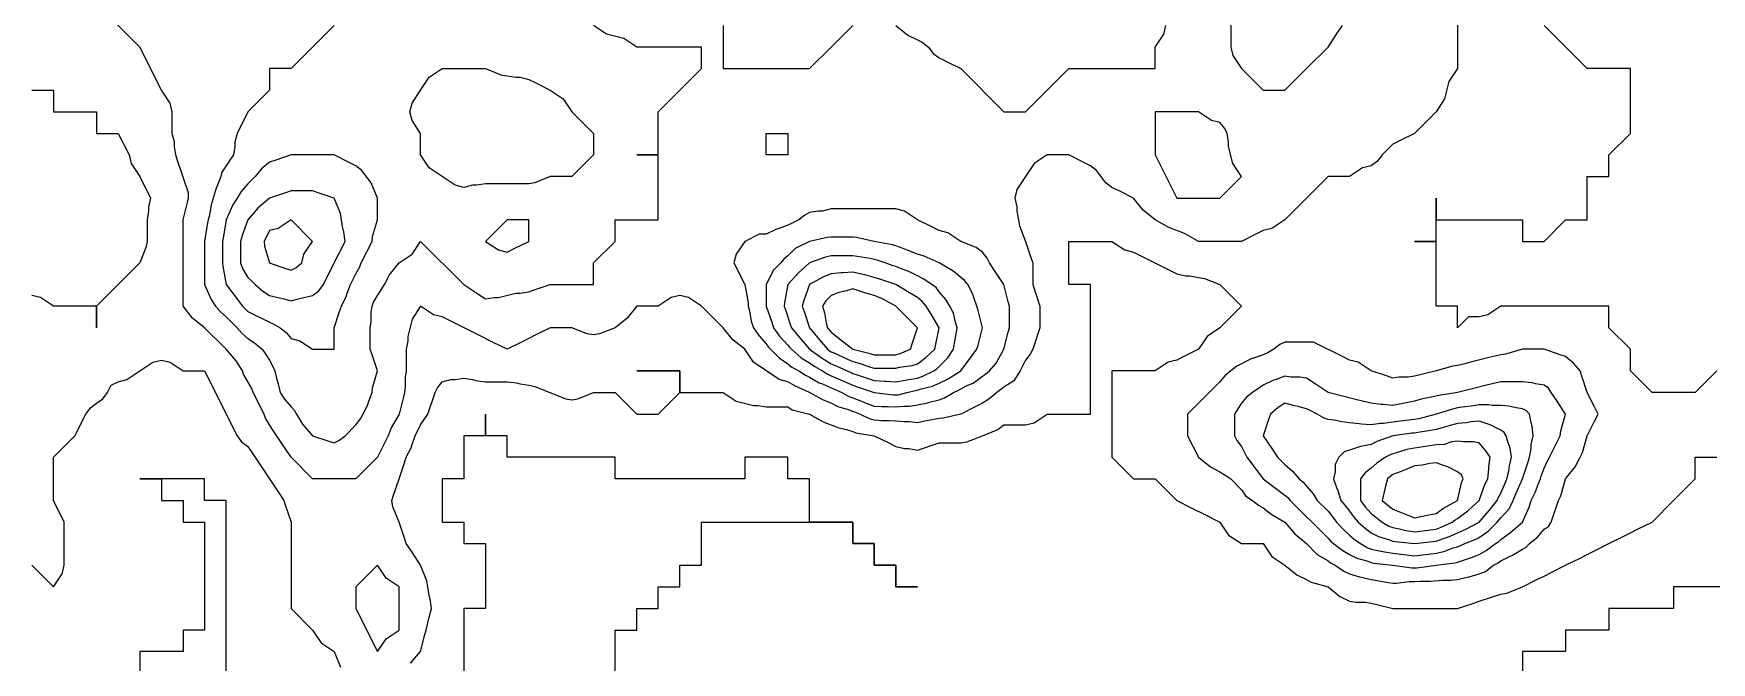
# Model space of a CAD drawing. Header units: inches. Extents: x 794995 to 811195, y 2485918 to 2508058.
# Drawn here: x 799648 to 801978, y 2489353 to 2490227 of the extents above; entities that cross this region are included whole.
import ezdxf

# ---------------------------------------------------------------- set-up
doc = ezdxf.new("R2010")
doc.units = ezdxf.units.IN
doc.header["$MEASUREMENT"] = 0
doc.layers.add('contour', color=7, linetype='Continuous')

msp = doc.modelspace()

# ---------------------------------------------------------------- linework, layer by layer
at = {"layer": 'contour'}
for points in [[(801625.2, 2490298.4), (801625.2, 2490178.4), (801613.2, 2490160.4), (801607.2, 2490136.4), (801595.2, 2490118.4), (801565.2, 2490088.4), (801545.2, 2490078.4), (801535.2, 2490073.4), (801520.2, 2490058.4), (801513.7, 2490049.8), (801505.2, 2490043.4), (801493.2, 2490040.4), (801475.2, 2490028.4), (801445.2, 2490028.4), (801415.2, 2489998.4), (801385.2, 2489968.4), (801367.2, 2489956.4), (801355.2, 2489953.4), (801345.2, 2489948.4), (801325.2, 2489938.4), (801265.2, 2489938.4), (801246.1, 2489949.3), (801224.2, 2489957.5), (801205.2, 2489968.4), (801188.5, 2489981.7), (801175.2, 2489998.4), (801155.2, 2490008.4), (801145.2, 2490013.4), (801136.6, 2490019.8), (801123.7, 2490036.9), (801115.2, 2490043.4), (801105.2, 2490048.4), (801085.2, 2490058.4), (801055.2, 2490058.4), (801037.2, 2490046.4), (801025.2, 2490028.4), (801013.2, 2490010.4), (801010.2, 2489998.4), (801013.2, 2489986.4), (801013.2, 2489980.4), (801015.2, 2489968.4), (801016.6, 2489959.8), (801025.2, 2489938.4), (801032.7, 2489915.9), (801035.2, 2489908.4), (801035.2, 2489878.4), (801045.2, 2489848.4), (801045.2, 2489818.4), (801035.2, 2489788.4), (801031.8, 2489781.7), (801025.2, 2489773.4), (801017.7, 2489758.4), (801009, 2489744.5), (800995.2, 2489735.9), (800990.9, 2489732.6), (800985.2, 2489728.4), (800974.4, 2489719.1), (800965.2, 2489713.4), (800955.2, 2489708.4), (800935.2, 2489698.4), (800910.6, 2489692.9), (800905.2, 2489692.4), (800885.2, 2489688.4), (800875.2, 2489686.4), (800864.2, 2489687.5), (800856.1, 2489687.5), (800845.2, 2489688.4), (800835.9, 2489689.1), (800824.4, 2489689.1), (800815.2, 2489689.8), (800808.5, 2489691.7), (800795.2, 2489698.4), (800787.9, 2489701.1), (800785.2, 2489702.1), (800779.2, 2489704.4), (800765.2, 2489708.4), (800755.2, 2489713.4), (800744.6, 2489717.8), (800725.2, 2489728.4), (800704.6, 2489737.8), (800695.2, 2489743.4), (800683.2, 2489746.4), (800647.2, 2489770.4), (800635.2, 2489788.4), (800618.5, 2489801.7), (800605.2, 2489818.4), (800575.2, 2489848.4), (800557.2, 2489860.4), (800545.2, 2489863.4), (800533.2, 2489860.4), (800515.2, 2489848.4), (800485.2, 2489848.4), (800471.8, 2489831.7), (800455.2, 2489818.4), (800433.7, 2489809.8), (800425.2, 2489808.4), (800416.6, 2489809.8), (800395.2, 2489818.4), (800365.2, 2489818.4), (800345.2, 2489808.4), (800335.2, 2489803.4), (800325.2, 2489798.4), (800305.2, 2489788.4), (800285.2, 2489798.4), (800265.2, 2489808.4), (800225.2, 2489828.4), (800215.2, 2489833.4), (800203.2, 2489836.4), (800185.2, 2489848.4), (800173.2, 2489830.4), (800167.2, 2489806.4), (800167.2, 2489800.4), (800165.2, 2489788.4), (800165.2, 2489758.4), (800163.7, 2489749.8), (800163.7, 2489736.9), (800162.7, 2489728.4), (800161.2, 2489722.4), (800155.2, 2489698.4), (800144.2, 2489679.3), (800140.2, 2489668.4), (800125.2, 2489638.4), (800095.2, 2489608.4), (800035.2, 2489608.4), (800005.2, 2489638.4), (799993.2, 2489656.4), (799981.2, 2489674.4), (799975.2, 2489683.4), (799969.7, 2489692.9), (799967.7, 2489698.4), (799952.7, 2489728.4), (799950.6, 2489733.8), (799939.7, 2489752.9), (799937.7, 2489758.4), (799929, 2489772.2), (799915.2, 2489788.4), (799885.2, 2489818.4), (799868.5, 2489831.7), (799855.2, 2489848.4), (799855.2, 2489968.4), (799861.2, 2489992.4), (799862.7, 2489998.4), (799862.7, 2490005.9), (799847.7, 2490050.9), (799845.2, 2490058.4), (799843.2, 2490070.4), (799843.2, 2490076.4), (799840.2, 2490088.4), (799840.2, 2490118.4), (799837.2, 2490130.4), (799825.2, 2490148.4), (799795.2, 2490208.4), (799735.2, 2490268.4)], [(801310.2, 2490298.4), (801310.2, 2490208.4), (801313.2, 2490196.4), (801325.2, 2490178.4), (801355.2, 2490148.4), (801385.2, 2490148.4), (801415.2, 2490178.4), (801445.2, 2490208.4), (801457.2, 2490226.4), (801465.2, 2490238.4)], [(800065.2, 2490238.4), (800035.2, 2490208.4), (800005.2, 2490178.4), (799975.2, 2490178.4), (799975.2, 2490148.4), (799945.2, 2490118.4), (799930.2, 2490088.4), (799927.2, 2490076.4), (799927.2, 2490070.4), (799925.2, 2490058.4), (799921.2, 2490052.4), (799915.2, 2490043.4), (799909.2, 2490034.4), (799907.7, 2490028.4), (799903.2, 2490016.4), (799901.3, 2490012.2), (799897.2, 2489998.4), (799894.4, 2489989.1), (799891.8, 2489975), (799890.2, 2489968.4), (799889.4, 2489964.1), (799885.2, 2489938.4), (799885.2, 2489878.4), (799894.4, 2489857.6), (799900.2, 2489848.4), (799907.2, 2489840.4), (799915.2, 2489833.4), (799930.2, 2489818.4), (799937.2, 2489810.4), (799945.2, 2489803.4), (799954.4, 2489797.6), (799965.2, 2489788.4), (799969.2, 2489782.4), (799975.2, 2489773.4), (799980.6, 2489763.8), (799982.7, 2489758.4), (799985.2, 2489748.4), (799987.2, 2489740.4), (799990.2, 2489728.4), (799995.9, 2489719.1), (800005.2, 2489708.4), (800010.2, 2489703.4), (800012.7, 2489698.4), (800021.3, 2489684.5), (800035.2, 2489668.4), (800057.7, 2489660.9), (800065.2, 2489658.4), (800071.8, 2489661.7), (800080.2, 2489668.4), (800095.2, 2489683.4), (800101.8, 2489691.7), (800105.2, 2489698.4), (800111.8, 2489711.7), (800113.2, 2489716.4), (800117.7, 2489728.4), (800118.5, 2489735), (800125.2, 2489758.4), (800117.7, 2489780.9), (800115.2, 2489788.4), (800115.2, 2489818.4), (800116.6, 2489826.9), (800116.6, 2489839.8), (800117.7, 2489848.4), (800119.7, 2489853.8), (800125.2, 2489863.4), (800131.2, 2489872.4), (800135.2, 2489878.4), (800141.8, 2489891.7), (800155.2, 2489908.4), (800173.2, 2489920.4), (800185.2, 2489938.4), (800245.2, 2489878.4), (800263.2, 2489866.4), (800275.2, 2489858.4), (800287.2, 2489860.4), (800293.2, 2489860.4), (800317.2, 2489866.4), (800323.2, 2489866.4), (800335.2, 2489868.4), (800342.7, 2489870.9), (800365.2, 2489878.4), (800395.2, 2489878.4), (800425.2, 2489878.4), (800425.2, 2489908.4), (800455.2, 2489938.4), (800455.2, 2489968.4), (800485.2, 2489968.4), (800515.2, 2489968.4), (800515.2, 2490058.4), (800485.2, 2490058.4), (800515.2, 2490058.4), (800515.2, 2490118.4), (800545.2, 2490148.4), (800575.2, 2490178.4), (800575.2, 2490208.4), (800485.2, 2490208.4), (800467.2, 2490220.4), (800443.2, 2490226.4), (800425.2, 2490238.4)], [(800605.2, 2490238.4), (800605.2, 2490178.4), (800725.2, 2490178.4), (800755.2, 2490208.4), (800785.2, 2490238.4)], [(800845.2, 2490238.4), (800861.8, 2490225), (800875.2, 2490218.4), (800881.8, 2490215), (800890.2, 2490208.4), (800896.6, 2490199.8), (800905.2, 2490193.4), (800915.2, 2490188.4), (800935.2, 2490178.4), (800995.2, 2490118.4), (801025.2, 2490118.4), (801055.2, 2490148.4), (801085.2, 2490178.4), (801175.2, 2490178.4), (801205.2, 2490178.4), (801205.2, 2490208.4), (801217.2, 2490226.4), (801220.2, 2490238.4)], [(801985.2, 2489758.4), (801955.2, 2489728.4), (801895.2, 2489728.4), (801865.2, 2489758.4), (801865.2, 2489788.4), (801835.2, 2489818.4), (801835.2, 2489848.4), (801685.2, 2489848.4), (801667.2, 2489836.4), (801655.2, 2489833.4), (801640.2, 2489833.4), (801625.2, 2489818.4), (801625.2, 2489848.4), (801595.2, 2489848.4), (801595.2, 2489938.4), (801565.2, 2489938.4), (801595.2, 2489938.4), (801595.2, 2489998.4), (801595.2, 2489968.4), (801715.2, 2489968.4), (801715.2, 2489938.4), (801745.2, 2489938.4), (801775.2, 2489968.4), (801805.2, 2489968.4), (801805.2, 2490028.4), (801835.2, 2490028.4), (801835.2, 2490058.4), (801865.2, 2490088.4), (801865.2, 2490178.4), (801805.2, 2490178.4), (801745.2, 2490238.4)], [(799645.2, 2490148.4), (799675.2, 2490148.4), (799675.2, 2490118.4), (799735.2, 2490118.4), (799735.2, 2490088.4), (799765.2, 2490088.4), (799780.2, 2490058.4), (799783.2, 2490046.4), (799795.2, 2490028.4), (799810.2, 2489998.4), (799807.2, 2489986.4), (799807.2, 2489980.4), (799805.2, 2489968.4), (799805.2, 2489938.4), (799803.7, 2489929.8), (799795.2, 2489908.4), (799765.2, 2489878.4), (799735.2, 2489848.4), (799735.2, 2489818.4), (799735.2, 2489848.4), (799675.2, 2489848.4), (799657.2, 2489860.4), (799645.2, 2489863.4)], [(800171.3, 2489352.2), (800185.2, 2489368.4), (800191.2, 2489392.4), (800192.7, 2489398.4), (800195.2, 2489408.4), (800197.2, 2489416.4), (800200.2, 2489428.4), (800198.5, 2489441.7), (800197.2, 2489446.4), (800195.2, 2489458.4), (800193.7, 2489466.9), (800185.2, 2489488.4), (800173.2, 2489506.4), (800165.2, 2489518.4), (800162.7, 2489525.9), (800155.2, 2489548.4), (800146.6, 2489569.8), (800145.2, 2489578.4), (800147.7, 2489585.9), (800155.2, 2489608.4), (800162.7, 2489630.9), (800165.2, 2489638.4), (800171.8, 2489651.7), (800173.2, 2489656.4), (800177.7, 2489668.4), (800185.2, 2489683.4), (800191.2, 2489692.4), (800195.2, 2489698.4), (800205.2, 2489728.4), (800208.5, 2489735), (800215.2, 2489743.4), (800227.2, 2489746.4), (800233.2, 2489746.4), (800245.2, 2489748.4), (800257.2, 2489746.4), (800261.8, 2489745), (800275.2, 2489743.4), (800305.2, 2489743.4), (800318.5, 2489741.7), (800323.2, 2489740.4), (800335.2, 2489738.4), (800343.7, 2489736.9), (800386.6, 2489719.8), (800395.2, 2489718.4), (800403.7, 2489719.8), (800425.2, 2489728.4), (800455.2, 2489728.4), (800485.2, 2489698.4), (800515.2, 2489698.4), (800545.2, 2489728.4), (800545.2, 2489758.4), (800485.2, 2489758.4), (800545.2, 2489758.4), (800545.2, 2489728.4), (800605.2, 2489728.4), (800623.2, 2489716.4), (800647.2, 2489710.4), (800653.2, 2489710.4), (800665.2, 2489708.4), (800695.2, 2489708.4), (800701.2, 2489704.4), (800725.2, 2489698.4), (800744.2, 2489687.5), (800766.1, 2489679.3), (800776.6, 2489676.9), (800785.2, 2489674.4), (800789.4, 2489672.6), (800815.2, 2489668.4), (800835.2, 2489658.4), (800845.2, 2489653.4), (800857.2, 2489650.4), (800863.2, 2489650.4), (800875.2, 2489648.4), (800905.2, 2489658.4), (800935.2, 2489658.4), (800943.7, 2489659.8), (800965.2, 2489668.4), (800986.6, 2489676.9), (800995.2, 2489683.4), (801025.2, 2489683.4), (801037.2, 2489686.4), (801055.2, 2489698.4), (801085.2, 2489698.4), (801115.2, 2489698.4), (801115.2, 2489878.4), (801085.2, 2489878.4), (801085.2, 2489938.4), (801145.2, 2489938.4), (801163.2, 2489926.4), (801175.2, 2489923.4), (801185.2, 2489918.4), (801225.2, 2489898.4), (801235.2, 2489893.4), (801247.2, 2489890.4), (801253.2, 2489890.4), (801265.2, 2489888.4), (801273.7, 2489886.9), (801295.2, 2489878.4), (801325.2, 2489848.4), (801295.2, 2489818.4), (801277.2, 2489806.4), (801265.2, 2489788.4), (801245.2, 2489778.4), (801235.2, 2489773.4), (801223.2, 2489770.4), (801205.2, 2489758.4), (801145.2, 2489758.4), (801145.2, 2489728.4), (801145.2, 2489638.4), (801175.2, 2489608.4), (801205.2, 2489608.4), (801235.2, 2489578.4), (801255.2, 2489568.4), (801275.2, 2489558.4), (801295.2, 2489548.4), (801307.2, 2489530.4), (801325.2, 2489518.4), (801355.2, 2489518.4), (801367.2, 2489500.4), (801385.2, 2489488.4), (801401.8, 2489475), (801415.2, 2489468.4), (801421.8, 2489465), (801445.2, 2489458.4), (801461.8, 2489445), (801475.2, 2489438.4), (801483.7, 2489436.9), (801496.6, 2489436.9), (801505.2, 2489435.9), (801511.2, 2489434.4), (801535.2, 2489428.4), (801625.2, 2489428.4), (801647.7, 2489435.9), (801655.2, 2489438.4), (801685.2, 2489448.4), (801693.7, 2489449.8), (801715.2, 2489458.4), (801735.2, 2489468.4), (801745.2, 2489473.4), (801755.2, 2489478.4), (801775.2, 2489488.4), (801795.2, 2489498.4), (801805.2, 2489503.4), (801815.2, 2489508.4), (801835.2, 2489518.4), (801855.2, 2489528.4), (801865.2, 2489533.4), (801875.2, 2489538.4), (801895.2, 2489548.4), (801925.2, 2489578.4), (801955.2, 2489608.4), (801955.2, 2489638.4), (801985.2, 2489638.4)], [(799645.2, 2489488.4), (799675.2, 2489458.4), (799687.2, 2489476.4), (799690.2, 2489488.4), (799690.2, 2489548.4), (799675.2, 2489578.4), (799675.2, 2489638.4), (799705.2, 2489668.4), (799720.2, 2489698.4), (799726.6, 2489706.9), (799735.2, 2489713.4), (799743.7, 2489719.8), (799750.2, 2489728.4), (799755.2, 2489738.4), (799765.2, 2489743.4), (799777.2, 2489746.4), (799795.2, 2489758.4), (799813.2, 2489770.4), (799825.2, 2489773.4), (799837.2, 2489770.4), (799855.2, 2489758.4), (799885.2, 2489758.4), (799930.2, 2489668.4), (799936.6, 2489659.8), (799945.2, 2489653.4), (799951.2, 2489644.4), (799963.2, 2489626.4), (799987.2, 2489590.4), (799995.2, 2489578.4), (799997.7, 2489570.9), (800005.2, 2489548.4), (800005.2, 2489428.4), (800035.2, 2489398.4), (800047.2, 2489380.4), (800065.2, 2489368.4), (800073.7, 2489346.9)], [(800455.2, 2489308.4), (800455.2, 2489368.4), (800455.2, 2489398.4), (800485.2, 2489398.4), (800485.2, 2489428.4), (800515.2, 2489428.4), (800515.2, 2489458.4), (800545.2, 2489458.4), (800545.2, 2489488.4), (800575.2, 2489488.4), (800575.2, 2489518.4), (800575.2, 2489548.4), (800785.2, 2489548.4), (800785.2, 2489518.4), (800815.2, 2489518.4), (800815.2, 2489488.4), (800845.2, 2489488.4), (800845.2, 2489458.4), (800875.2, 2489458.4), (800845.2, 2489458.4), (800845.2, 2489488.4), (800815.2, 2489488.4), (800815.2, 2489518.4), (800785.2, 2489518.4), (800785.2, 2489548.4), (800725.2, 2489548.4), (800725.2, 2489608.4), (800695.2, 2489608.4), (800695.2, 2489638.4), (800635.2, 2489638.4), (800635.2, 2489608.4), (800605.2, 2489608.4), (800455.2, 2489608.4), (800455.2, 2489638.4), (800305.2, 2489638.4), (800305.2, 2489668.4), (800275.2, 2489668.4), (800275.2, 2489698.4), (800275.2, 2489668.4), (800245.2, 2489668.4), (800245.2, 2489608.4), (800215.2, 2489608.4), (800215.2, 2489548.4), (800245.2, 2489548.4), (800245.2, 2489518.4), (800275.2, 2489518.4), (800275.2, 2489428.4), (800245.2, 2489428.4), (800245.2, 2489308.4)], [(799915.2, 2489338.4), (799915.2, 2489578.4), (799885.2, 2489578.4), (799885.2, 2489608.4), (799795.2, 2489608.4), (799825.2, 2489608.4), (799825.2, 2489578.4), (799855.2, 2489578.4), (799855.2, 2489548.4), (799885.2, 2489548.4), (799885.2, 2489398.4), (799855.2, 2489398.4), (799855.2, 2489368.4), (799825.2, 2489368.4), (799795.2, 2489368.4), (799795.2, 2489338.4)], [(802165.2, 2489458.4), (801925.2, 2489458.4), (801925.2, 2489428.4), (801895.2, 2489428.4), (801835.2, 2489428.4), (801835.2, 2489398.4), (801805.2, 2489398.4), (801775.2, 2489398.4), (801775.2, 2489368.4), (801745.2, 2489368.4), (801715.2, 2489368.4), (801715.2, 2489308.4)]]:
    msp.add_lwpolyline(points, dxfattribs=at)
for points in [[(800395.2, 2490028.4), (800365.2, 2490028.4), (800343.7, 2490019.8), (800335.2, 2490018.4), (800275.2, 2490018.4), (800263.2, 2490016.4), (800257.2, 2490016.4), (800245.2, 2490013.4), (800233.2, 2490016.4), (800197.2, 2490040.4), (800185.2, 2490058.4), (800185.2, 2490088.4), (800173.2, 2490106.4), (800170.2, 2490118.4), (800173.2, 2490130.4), (800185.2, 2490148.4), (800197.2, 2490166.4), (800215.2, 2490178.4), (800275.2, 2490178.4), (800296.6, 2490169.8), (800305.2, 2490168.4), (800317.2, 2490166.4), (800323.2, 2490166.4), (800335.2, 2490163.4), (800345.2, 2490158.4), (800365.2, 2490148.4), (800383.2, 2490136.4), (800395.2, 2490118.4), (800425.2, 2490088.4), (800425.2, 2490058.4)], [(801295.2, 2489998.4), (801325.2, 2490028.4), (801313.2, 2490046.4), (801307.2, 2490070.4), (801307.2, 2490076.4), (801305.2, 2490088.4), (801301.8, 2490095), (801295.2, 2490103.4), (801283.2, 2490106.4), (801265.2, 2490118.4), (801205.2, 2490118.4), (801205.2, 2490088.4), (801205.2, 2490058.4), (801235.2, 2489998.4)], [(800695.2, 2490058.4), (800665.2, 2490058.4), (800665.2, 2490088.4), (800695.2, 2490088.4)], [(800035.2, 2489788.4), (800065.2, 2489788.4), (800065.2, 2489818.4), (800072.7, 2489840.9), (800075.2, 2489848.4), (800081.8, 2489861.7), (800083.2, 2489866.4), (800087.7, 2489878.4), (800095.2, 2489893.4), (800100.6, 2489902.9), (800102.7, 2489908.4), (800117.7, 2489938.4), (800118.5, 2489945), (800125.2, 2489968.4), (800125.2, 2489998.4), (800116.6, 2490019.8), (800103.7, 2490036.9), (800095.2, 2490043.4), (800085.2, 2490048.4), (800065.2, 2490058.4), (800005.2, 2490058.4), (799982.7, 2490050.9), (799975.2, 2490048.4), (799964.2, 2490039.3), (799955.2, 2490028.4), (799950.2, 2490023.4), (799945.2, 2490018.4), (799935.9, 2490007.6), (799930.2, 2489998.4), (799924.4, 2489989.1), (799915.2, 2489968.4), (799910.9, 2489942.6), (799910.2, 2489938.4), (799910.2, 2489908.4), (799910.5, 2489903.7), (799915.2, 2489878.4), (799937.7, 2489848.4), (799945.2, 2489840.9), (799975.2, 2489825.9), (799980.6, 2489823.8), (799990.2, 2489818.4), (799998.5, 2489811.7), (800005.2, 2489803.4), (800017.2, 2489800.4)], [(800035.2, 2489863.4), (800043.7, 2489869.8), (800050.2, 2489878.4), (800065.2, 2489908.4), (800080.2, 2489938.4), (800078.5, 2489951.7), (800077.2, 2489956.4), (800075.2, 2489968.4), (800073.7, 2489976.9), (800065.2, 2489998.4), (800042.7, 2490005.9), (800035.2, 2490008.4), (800005.2, 2490008.4), (799997.7, 2490005.9), (799975.2, 2489998.4), (799959, 2489984.5), (799945.2, 2489968.4), (799937.2, 2489946.4), (799935.2, 2489938.4), (799935.2, 2489908.4), (799937.7, 2489900.9), (799945.2, 2489888.4), (799950.2, 2489883.4), (799955.2, 2489878.4), (799965.9, 2489869.1), (799975.2, 2489863.4), (799987.2, 2489860.4), (799995.2, 2489858.4), (800005.2, 2489855.9), (800015.2, 2489858.4), (800023.2, 2489860.4)], [(800905.2, 2489718.4), (800912.7, 2489720.9), (800925.2, 2489728.4), (800932, 2489731.5), (800935.2, 2489733.4), (800945.2, 2489738.4), (800952.3, 2489741.2), (800965.2, 2489750.9), (800969.4, 2489754.1), (800975.2, 2489758.4), (800984.2, 2489769.3), (800995.2, 2489788.4), (801001.2, 2489812.4), (801002.7, 2489818.4), (801002.7, 2489848.4), (801001.2, 2489854.4), (800995.2, 2489878.4), (800983.2, 2489896.4), (800975.2, 2489908.4), (800971.8, 2489915), (800965.2, 2489923.4), (800956.6, 2489929.8), (800935.2, 2489938.4), (800917.2, 2489950.4), (800905.2, 2489953.4), (800895.2, 2489958.4), (800875.2, 2489968.4), (800857.2, 2489980.4), (800845.2, 2489983.4), (800755.2, 2489983.4), (800743.2, 2489980.4), (800737.2, 2489980.4), (800725.2, 2489978.4), (800718.5, 2489975), (800710.2, 2489968.4), (800700.2, 2489963.4), (800695.2, 2489960.9), (800683.2, 2489956.4), (800678.5, 2489955), (800665.2, 2489948.4), (800655.2, 2489948.4), (800635.2, 2489938.4), (800623.2, 2489920.4), (800620.2, 2489908.4), (800635.2, 2489878.4), (800639.8, 2489853), (800640.2, 2489848.4), (800641.8, 2489841.7), (800644.4, 2489827.6), (800647.2, 2489818.4), (800654.6, 2489807.8), (800665.2, 2489795.9), (800668.3, 2489791.5), (800671.2, 2489788.4), (800683.2, 2489776.4), (800695.2, 2489768.4), (800700.6, 2489763.8), (800710.2, 2489758.4), (800719.4, 2489752.6), (800725.2, 2489749.8), (800738.8, 2489742), (800743.2, 2489740.4), (800755.2, 2489735), (800759.8, 2489733), (800770.2, 2489728.4), (800779.7, 2489722.9), (800785.2, 2489720.9), (800797.2, 2489716.4), (800801.5, 2489714.7), (800815.2, 2489709.6), (800825.7, 2489709), (800834.6, 2489709), (800845.2, 2489708.4), (800856.4, 2489709.6), (800863.9, 2489709.6), (800875.2, 2489711.2), (800889.3, 2489714.2), (800891.8, 2489715)], [(800005.2, 2489898.4), (800011.8, 2489901.7), (800020.2, 2489908.4), (800023.2, 2489920.4), (800035.2, 2489938.4), (800005.2, 2489968.4), (799987.2, 2489956.4), (799975.2, 2489953.4), (799967.7, 2489938.4), (799968.5, 2489931.7), (799975.2, 2489908.4), (799997.7, 2489900.9)], [(800305.2, 2489923.4), (800315.2, 2489928.4), (800335.2, 2489938.4), (800335.2, 2489968.4), (800305.2, 2489968.4), (800275.2, 2489938.4), (800293.2, 2489926.4)], [(800845.2, 2489725), (800848.2, 2489725.4), (800860.2, 2489728.4), (800872.3, 2489731.2), (800875.2, 2489731.7), (800880.2, 2489733.4), (800896.2, 2489737.4), (800905.2, 2489741.2), (800916.6, 2489746.9), (800935.2, 2489758.4), (800957.7, 2489788.4), (800959.2, 2489794.4), (800965.2, 2489818.4), (800959.2, 2489842.4), (800957.7, 2489848.4), (800953.2, 2489860.4), (800951.8, 2489865), (800945.2, 2489878.4), (800940.6, 2489883.8), (800935.2, 2489888.4), (800924.2, 2489897.5), (800905.2, 2489908.4), (800884.4, 2489917.6), (800875.2, 2489920.4), (800862.3, 2489925.5), (800855.2, 2489928.4), (800845.2, 2489932.4), (800840.5, 2489933.7), (800815.2, 2489938.4), (800790.6, 2489943.8), (800785.2, 2489944.4), (800755.2, 2489944.4), (800749.7, 2489943.8), (800725.2, 2489938.4), (800705.2, 2489928.4), (800695.2, 2489918.4), (800689.7, 2489913.8), (800685.2, 2489908.4), (800675.2, 2489898.4), (800665.2, 2489878.4), (800665.2, 2489848.4), (800672.7, 2489825.9), (800675.2, 2489818.4), (800683.7, 2489806.9), (800695.2, 2489794.4), (800697.9, 2489791.1), (800700.2, 2489788.4), (800713.6, 2489776.8), (800725.2, 2489769.6), (800731.8, 2489765), (800743.2, 2489758.4), (800750.5, 2489753.7), (800755.2, 2489751.7), (800767.2, 2489746.4), (800771.3, 2489744.5), (800785.2, 2489738.4), (800792.7, 2489735.9), (800815.2, 2489728.4), (800842, 2489725.2)], [(800875.2, 2489748.4), (800882.7, 2489750.9), (800897.7, 2489758.4), (800902, 2489761.5), (800905.2, 2489764.4), (800917.2, 2489776.4), (800925.2, 2489788.4), (800926.6, 2489796.9), (800929.2, 2489812.4), (800930.2, 2489818.4), (800927.7, 2489825.9), (800925.2, 2489838.4), (800920.2, 2489848.4), (800914.4, 2489857.6), (800905.2, 2489868.4), (800900.9, 2489874.1), (800895.2, 2489878.4), (800883.2, 2489886.4), (800875.2, 2489890.4), (800863.2, 2489896.4), (800853.7, 2489899.8), (800845.2, 2489903.4), (800841.4, 2489904.6), (800830.2, 2489908.4), (800819.2, 2489912.4), (800815.2, 2489913.4), (800809.2, 2489914.4), (800785.2, 2489918.4), (800755.2, 2489918.4), (800747.2, 2489916.4), (800725.2, 2489908.4), (800709.3, 2489894.2), (800695.2, 2489878.4), (800690.5, 2489853), (800690.2, 2489848.4), (800691.4, 2489844.6), (800698.9, 2489822.1), (800700.2, 2489818.4), (800711.5, 2489804.7), (800725.2, 2489788.4), (800742.7, 2489775.9), (800755.2, 2489768.4), (800762.1, 2489765.3), (800777.7, 2489758.4), (800782.9, 2489756.1), (800785.2, 2489755), (800790.2, 2489753.4), (800805.2, 2489748.4), (800815.2, 2489745), (800829.3, 2489744.2), (800831, 2489744.2), (800845.2, 2489743.4), (800857.8, 2489745.7), (800863.2, 2489746.4)], [(800875.2, 2489768.4), (800886.6, 2489776.9), (800899.2, 2489788.4), (800900.2, 2489793.4), (800905.2, 2489818.4), (800893.9, 2489837.1), (800887.2, 2489848.4), (800881.8, 2489855), (800875.2, 2489860.4), (800863.9, 2489867.1), (800845.2, 2489878.4), (800822.7, 2489885.9), (800815.2, 2489888.4), (800801.8, 2489891.7), (800799.3, 2489892.5), (800785.2, 2489895.5), (800771.3, 2489894.5), (800769, 2489894.5), (800755.2, 2489893.4), (800744.6, 2489889), (800725.2, 2489878.4), (800717.2, 2489856.4), (800715.2, 2489848.4), (800717.7, 2489840.9), (800725.2, 2489818.4), (800738.8, 2489802), (800750.2, 2489788.4), (800753.1, 2489786.3), (800755.2, 2489785), (800761.2, 2489782.4), (800773.6, 2489776.8), (800785.2, 2489771.7), (800795.6, 2489768.8), (800809.7, 2489763.8), (800815.2, 2489762.1), (800845.2, 2489762.1), (800850.2, 2489763.4), (800867.7, 2489765.9)], [(800845.2, 2489780.9), (800851.2, 2489782.4), (800865.2, 2489788.4), (800867.7, 2489795.9), (800875.2, 2489818.4), (800845.2, 2489848.4), (800825.7, 2489859), (800815.2, 2489863.4), (800803.2, 2489866.4), (800793.7, 2489869.8), (800785.2, 2489872.4), (800776.6, 2489869.8), (800766.1, 2489867.5), (800755.2, 2489863.4), (800747.7, 2489855.9), (800743.2, 2489848.4), (800745.9, 2489839.1), (800748.5, 2489825), (800750.2, 2489818.4), (800752.4, 2489815.6), (800755.2, 2489812.4), (800768.5, 2489801.7), (800785.2, 2489788.4), (800809.4, 2489782.6), (800815.2, 2489780.9)], [(801655.2, 2489476.4), (801663.7, 2489479.8), (801675.2, 2489488.4), (801681.6, 2489491.9), (801685.2, 2489494.4), (801697.2, 2489500.4), (801701.3, 2489502.2), (801715.2, 2489510.9), (801720.2, 2489513.4), (801725.2, 2489518.4), (801735.9, 2489527.6), (801745.2, 2489538.4), (801751.2, 2489542.4), (801755.2, 2489548.4), (801765.2, 2489578.4), (801768.5, 2489585), (801775.2, 2489608.4), (801788.5, 2489625), (801795.2, 2489638.4), (801798.5, 2489645), (801805.2, 2489668.4), (801815.2, 2489688.4), (801820.2, 2489698.4), (801815.2, 2489708.4), (801805.2, 2489728.4), (801797.7, 2489750.9), (801795.2, 2489758.4), (801786.1, 2489769.3), (801775.2, 2489778.4), (801767.7, 2489780.9), (801745.2, 2489788.4), (801715.2, 2489788.4), (801691.8, 2489781.7), (801685.2, 2489780.9), (801675.2, 2489778.4), (801667.2, 2489776.4), (801643.2, 2489770.4), (801635.2, 2489768.4), (801625.2, 2489765.9), (801618.5, 2489765), (801595.2, 2489758.4), (801571.2, 2489752.4), (801565.2, 2489750.9), (801556.6, 2489749.8), (801543.7, 2489749.8), (801535.2, 2489748.4), (801527.7, 2489750.9), (801505.2, 2489758.4), (801487.2, 2489770.4), (801475.2, 2489773.4), (801465.2, 2489778.4), (801425.2, 2489798.4), (801385.2, 2489798.4), (801378.5, 2489795), (801370.2, 2489788.4), (801360.6, 2489782.9), (801355.2, 2489780.9), (801343.2, 2489776.4), (801338.5, 2489775), (801325.2, 2489768.4), (801318.5, 2489765), (801310.2, 2489758.4), (801301.8, 2489751.7), (801295.2, 2489743.4), (801280.2, 2489728.4), (801265.2, 2489713.4), (801250.2, 2489698.4), (801250.2, 2489668.4), (801265.2, 2489638.4), (801281.8, 2489625), (801295.2, 2489618.4), (801301.2, 2489614.4), (801310.2, 2489608.4), (801325.2, 2489593.4), (801331.2, 2489584.4), (801340.2, 2489578.4), (801348.5, 2489571.7), (801355.2, 2489568.4), (801366.1, 2489559.3), (801385.2, 2489548.4), (801399, 2489532.2), (801415.2, 2489518.4), (801430.2, 2489503.4), (801445.2, 2489494.4), (801448.7, 2489491.9), (801455.2, 2489488.4), (801467.2, 2489480.4), (801475.2, 2489476.4), (801489, 2489472.2), (801491.8, 2489471.7), (801505.2, 2489468.4), (801529.2, 2489464.4), (801535.2, 2489463.4), (801540.2, 2489463.4), (801557.7, 2489465.9), (801565.2, 2489465.9), (801573.2, 2489466.4), (801587.2, 2489466.4), (801604.4, 2489467.6), (801615.9, 2489467.6), (801625.2, 2489468.4), (801638.5, 2489471.7), (801641.3, 2489472.2)], [(801565.2, 2489484.6), (801568.7, 2489484.8), (801595.2, 2489488.4), (801621.8, 2489491.7), (801625.2, 2489492.6), (801631.8, 2489495), (801644.6, 2489499), (801655.2, 2489503.4), (801664.6, 2489508.9), (801677.7, 2489518.4), (801682.2, 2489521.4), (801685.2, 2489524.4), (801699.3, 2489534.2), (801715.2, 2489548.4), (801724.4, 2489569.1), (801727.2, 2489578.4), (801733.2, 2489590.4), (801736.6, 2489599.8), (801740.2, 2489608.4), (801741.4, 2489612.1), (801745.2, 2489623.4), (801750.2, 2489633.4), (801752.7, 2489638.4), (801767.7, 2489668.4), (801768.5, 2489675), (801775.2, 2489698.4), (801763.2, 2489716.4), (801755.2, 2489728.4), (801751.2, 2489734.4), (801745.2, 2489738.4), (801733.2, 2489740.4), (801728.5, 2489741.7), (801715.2, 2489743.4), (801685.2, 2489743.4), (801673.2, 2489740.4), (801665.2, 2489738.4), (801649.2, 2489734.4), (801625.2, 2489728.4), (801599.2, 2489724.4), (801588.5, 2489721.7), (801574.4, 2489719.1), (801565.2, 2489716.4), (801535.2, 2489710.4), (801521.8, 2489711.7), (801518.5, 2489711.7), (801505.2, 2489713.4), (801493.2, 2489716.4), (801485.2, 2489718.4), (801469.2, 2489722.4), (801445.2, 2489728.4), (801427.2, 2489740.4), (801415.2, 2489748.4), (801406.6, 2489749.8), (801393.7, 2489749.8), (801385.2, 2489750.9), (801373.2, 2489746.4), (801368.5, 2489745), (801355.2, 2489738.4), (801349.2, 2489734.4), (801340.2, 2489728.4), (801331.8, 2489721.7), (801325.2, 2489713.4), (801319.2, 2489704.4), (801315.2, 2489698.4), (801315.2, 2489668.4), (801318.5, 2489661.7), (801325.2, 2489653.4), (801332.7, 2489638.4), (801355.2, 2489608.4), (801372.3, 2489595.5), (801385.2, 2489585.9), (801389.2, 2489582.4), (801392.7, 2489578.4), (801445.2, 2489525.9), (801448.7, 2489521.9), (801452.7, 2489518.4), (801465.7, 2489508.9), (801475.2, 2489503.4), (801485.2, 2489498.4), (801499.2, 2489494.4), (801505.2, 2489492.1), (801508.3, 2489491.5), (801535.2, 2489488.4), (801561.4, 2489484.6)], [(801625.2, 2489514.1), (801628.3, 2489515.2), (801635.2, 2489518.4), (801649.4, 2489524.1), (801655.2, 2489526.9), (801667.7, 2489535.9), (801680.2, 2489548.4), (801682.4, 2489551.1), (801685.2, 2489554.4), (801696.6, 2489566.9), (801702.3, 2489578.4), (801706.2, 2489587.4), (801715.2, 2489608.4), (801722.7, 2489630.9), (801725.2, 2489638.4), (801727.2, 2489650.4), (801727.2, 2489656.4), (801730.2, 2489668.4), (801728.5, 2489681.7), (801727.2, 2489686.4), (801725.2, 2489698.4), (801720.2, 2489703.4), (801715.2, 2489705.9), (801706.6, 2489706.9), (801696.1, 2489709.3), (801685.2, 2489710.4), (801673.2, 2489710.4), (801668, 2489711.2), (801655.2, 2489711.2), (801643.9, 2489709.6), (801635.2, 2489708.4), (801625.2, 2489706.9), (801618.1, 2489705.4), (801595.2, 2489698.4), (801571.5, 2489692), (801565.2, 2489690.9), (801545.2, 2489688.4), (801535.2, 2489687.1), (801522.3, 2489685.5), (801518, 2489685.5), (801505.2, 2489683.4), (801491.3, 2489684.5), (801488.5, 2489685), (801475.2, 2489686.4), (801464.2, 2489687.5), (801453.7, 2489689.8), (801445.2, 2489690.9), (801439.7, 2489692.9), (801430.2, 2489698.4), (801420.2, 2489703.4), (801415.2, 2489705.9), (801405.2, 2489708.4), (801397.2, 2489710.4), (801385.2, 2489713.4), (801375.9, 2489707.6), (801365.2, 2489698.4), (801362.7, 2489690.9), (801355.2, 2489668.4), (801367.2, 2489650.4), (801375.2, 2489638.4), (801380.2, 2489633.4), (801385.2, 2489628.4), (801396.1, 2489619.3), (801405.2, 2489608.4), (801410.5, 2489603.7), (801415.2, 2489598.4), (801424.4, 2489587.6), (801430.2, 2489578.4), (801445.2, 2489563.4), (801451.8, 2489555), (801457.2, 2489548.4), (801465.7, 2489538.9), (801475.2, 2489530.4), (801481.5, 2489524.7), (801490.2, 2489518.4), (801499.7, 2489512.9), (801505.2, 2489510.9), (801514.4, 2489509.1), (801523.7, 2489506.9), (801535.2, 2489505), (801565.2, 2489501.7), (801595.2, 2489505), (801606.1, 2489507.5), (801619.2, 2489512.4)], [(801625.2, 2489533.4), (801635.6, 2489537.9), (801655.2, 2489548.4), (801668.8, 2489564.7), (801680.2, 2489578.4), (801681.6, 2489581.9), (801685.2, 2489588.4), (801691.2, 2489602.4), (801693.7, 2489608.4), (801696.1, 2489619.3), (801697.2, 2489626.4), (801700.2, 2489638.4), (801698, 2489651.2), (801695.2, 2489658.4), (801692.7, 2489668.4), (801689.8, 2489673), (801685.2, 2489675.9), (801670.2, 2489683.4), (801655.2, 2489688.4), (801644.2, 2489687.5), (801637.2, 2489686.4), (801625.2, 2489685.5), (801611.8, 2489681.7), (801607.2, 2489680.4), (801595.2, 2489676.9), (801588.1, 2489675.4), (801569.8, 2489673), (801565.2, 2489672.1), (801561.8, 2489671.7), (801535.2, 2489668.4), (801513.2, 2489660.4), (801505.2, 2489656.4), (801490.2, 2489653.4), (801475.2, 2489648.4), (801467.7, 2489645.9), (801460.2, 2489638.4), (801455.2, 2489628.4), (801455.2, 2489618.4), (801452.7, 2489608.4), (801457.2, 2489596.4), (801459, 2489592.2), (801463.2, 2489578.4), (801468.5, 2489571.7), (801475.2, 2489563.4), (801481.5, 2489554.7), (801487.2, 2489548.4), (801496.6, 2489539.8), (801505.2, 2489533.4), (801515.2, 2489528.4), (801529.2, 2489524.4), (801535.2, 2489522.1), (801538.3, 2489521.5), (801565.2, 2489518.4), (801595.2, 2489521.7), (801600.6, 2489523.8), (801614.7, 2489528.8)], [(801595.2, 2489538.4), (801602.4, 2489541.2), (801617.7, 2489548.4), (801622, 2489551.5), (801625.2, 2489553.4), (801639.4, 2489564.1), (801655.2, 2489578.4), (801663.2, 2489600.4), (801667.2, 2489608.4), (801668.5, 2489621.7), (801668.5, 2489625), (801670.2, 2489638.4), (801664.4, 2489647.6), (801655.2, 2489658.4), (801646.6, 2489659.8), (801633.7, 2489659.8), (801625.2, 2489660.9), (801616.6, 2489659.8), (801607.2, 2489656.4), (801595.2, 2489655.5), (801565.2, 2489651.2), (801554.6, 2489649), (801541.8, 2489645), (801535.2, 2489643.4), (801531.6, 2489641.9), (801525.2, 2489638.4), (801513.2, 2489630.4), (801505.2, 2489623.4), (801496.6, 2489616.9), (801490.2, 2489608.4), (801490.2, 2489578.4), (801496.6, 2489569.8), (801505.2, 2489560.4), (801520.2, 2489548.4), (801529.7, 2489542.9), (801535.2, 2489540.9), (801544.4, 2489539.1), (801553.7, 2489536.9), (801565.2, 2489535), (801577.2, 2489536.4), (801583.9, 2489537.1)], [(801595.2, 2489560.4), (801605.7, 2489567.8), (801625.2, 2489578.4), (801630.6, 2489602.9), (801632.7, 2489608.4), (801630.6, 2489613.8), (801625.2, 2489618.4), (801611.8, 2489625), (801607.2, 2489626.4), (801595.2, 2489630.9), (801586.6, 2489629.8), (801576.1, 2489627.5), (801565.2, 2489626.4), (801552.3, 2489621.2), (801545.2, 2489618.4), (801535.2, 2489614.4), (801531.6, 2489611.9), (801527.7, 2489608.4), (801525.2, 2489598.4), (801523.2, 2489590.4), (801520.2, 2489578.4), (801535.2, 2489566.4), (801548, 2489561.2), (801555.2, 2489558.4), (801565.2, 2489554.4), (801585.2, 2489558.4)], [(800125.2, 2489368.4), (800137.2, 2489386.4), (800155.2, 2489398.4), (800155.2, 2489458.4), (800137.2, 2489470.4), (800125.2, 2489488.4), (800095.2, 2489458.4), (800095.2, 2489428.4)]]:
    msp.add_lwpolyline(points, close=True, dxfattribs=at)

doc.saveas('drawing.dxf')
